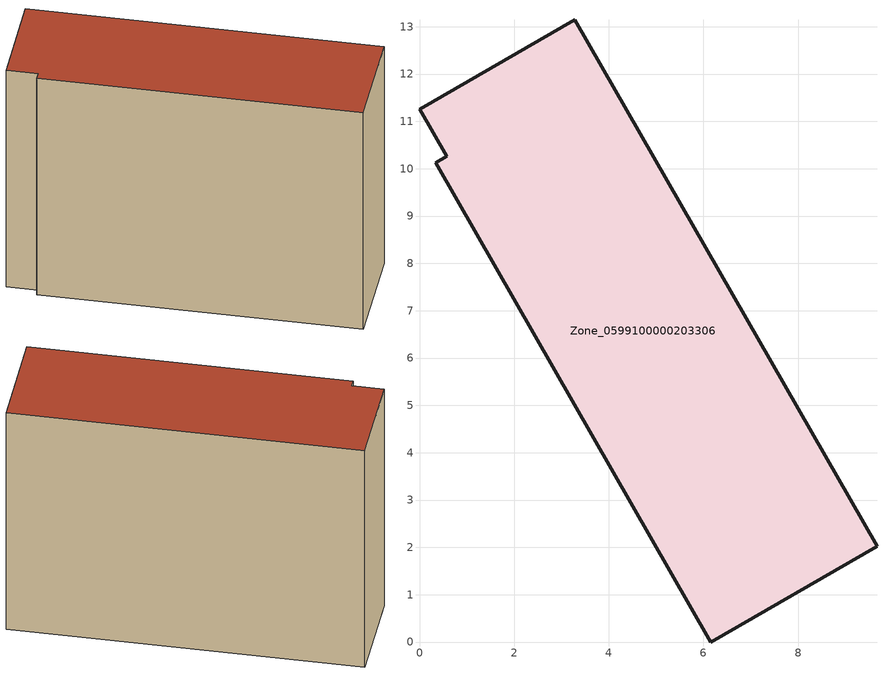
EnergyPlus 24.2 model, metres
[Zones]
Zone_0599100000203306
 floor ground (C_G): 0.34,10.13 0.57,10.26 0,11.25 3.28,13.14 9.67,2.02 6.16,0 z0
 wall outside (C_F): 0.57,10.26 0.34,10.13 6.16,0 9.67,2.02 3.28,13.14 0,11.25 0.57,10.26 z0:9.37
 roof outside (C_R): 3.28,13.14 0,11.25 0.57,10.26 0.34,10.13 6.16,0 9.67,2.02 z9.37
[BUILDING]
Pand.0599100000203306: North Axis=0; Terrain=City; Loads Convergence Tolerance Value=0.04; Temperature Convergence Tolerance Value=0.4; Solar Distribution=FullExterior; Maximum Number of Warmup Days=25; Minimum Number of Warmup Days=1
[Site:Location]
Rotterdam.The.Hague.AP_ZH_NLD Design_Conditions: Latitude=51.96; Longitude=4.45; Time Zone=1; Elevation=-4.5
[SITE:GROUNDTEMPERATURE:BUILDINGSURFACE]
18, 18, 18, 18, 18, 18, 18, 18, 18, 18, 18, 18
[MATERIAL] Thermal Absorptance=0.9; Solar Absorptance=0.7; Visible Absorptance=0.7
Name | Roughness | Thickness | Conductivity | Density | Specific Heat
G.TI.1946 | MediumSmooth | 0.15 | 1 | 540 | 1210
F.TI.1946 | Rough | 0.3 | 0.857143 | 1920 | 840
R.TI.1946 | MediumRough | 0.2 | 0.1 | 1500 | 1000
[CONSTRUCTION]
C_G: G.TI.1946
C_F: F.TI.1946
C_R: R.TI.1946
[ZONE]
Zone_0599100000203306: Type=1; Multiplier=1; Ceiling Height=Autocalculate; Volume=Autocalculate; Floor Area=autocalculate; Part of Total Floor Area=Yes
[ZONEINFILTRATION:DESIGNFLOWRATE]
Infil_Zone_0599100000203306: Zone or ZoneList or Space or SpaceList=Zone_0599100000203306; Schedule=AlwaysOn; Design Flow Rate Calculation Method=Flow/Area; Flow Rate per Floor Area=0.003; Constant Term Coefficient=1; Temperature Term Coefficient=0; Velocity Term Coefficient=0; Velocity Squared Term Coefficient=0
[HVACTEMPLATE:ZONE:IDEALLOADSAIRSYSTEM]
Zone_0599100000203306: Maximum Heating Supply Air Temperature=50; Minimum Cooling Supply Air Temperature=13; Maximum Heating Supply Air Humidity Ratio=0.0156; Minimum Cooling Supply Air Humidity Ratio=0.0077; Heating Limit=NoLimit; Cooling Limit=NoLimit; Dehumidification Control Type=ConstantSensibleHeatRatio; Cooling Sensible Heat Ratio=0.7; Dehumidification Setpoint=60; Humidification Control Type=None; Humidification Setpoint=30; Outdoor Air Method=None; Outdoor Air Flow Rate per Person=0.00944; Outdoor Air Flow Rate per Zone Floor Area=0; Outdoor Air Flow Rate per Zone=0; Demand Controlled Ventilation Type=None; Outdoor Air Economizer Type=NoEconomizer; Heat Recovery Type=None; Sensible Heat Recovery Effectiveness=0.7; Latent Heat Recovery Effectiveness=0.65
[ZONECONTROL:THERMOSTAT]
ThermostatControl_Zone_0599100000203306: Zone or ZoneList=Zone_0599100000203306; Control Type Schedule=DualSetpointControlType; Control 1=Thermostat_Zone_0599100000203306; Temperature Difference Between Cutout And Setpoint=0
[THERMOSTATSETPOINT:DUALSETPOINT]
Thermostat_Zone_0599100000203306: Heating Setpoint Temperature Schedule=HeatingSetpoint_Zone_0599100000203306; Cooling Setpoint Temperature Schedule=CoolingSetpoint_Zone_0599100000203306
[SCHEDULE:COMPACT]
HeatingSetpoint_Zone_0599100000203306: Through: 12/31, For: AllDays, Until: 24:00, 21
CoolingSetpoint_Zone_0599100000203306: Through: 12/31, For: AllDays, Until: 24:00, 24
DualSetpointControlType: Through: 12/31, For: AllDays, Until: 24:00, 4
AlwaysOn: Through: 12/31, For: AllDays, Until: 24:00, 1
